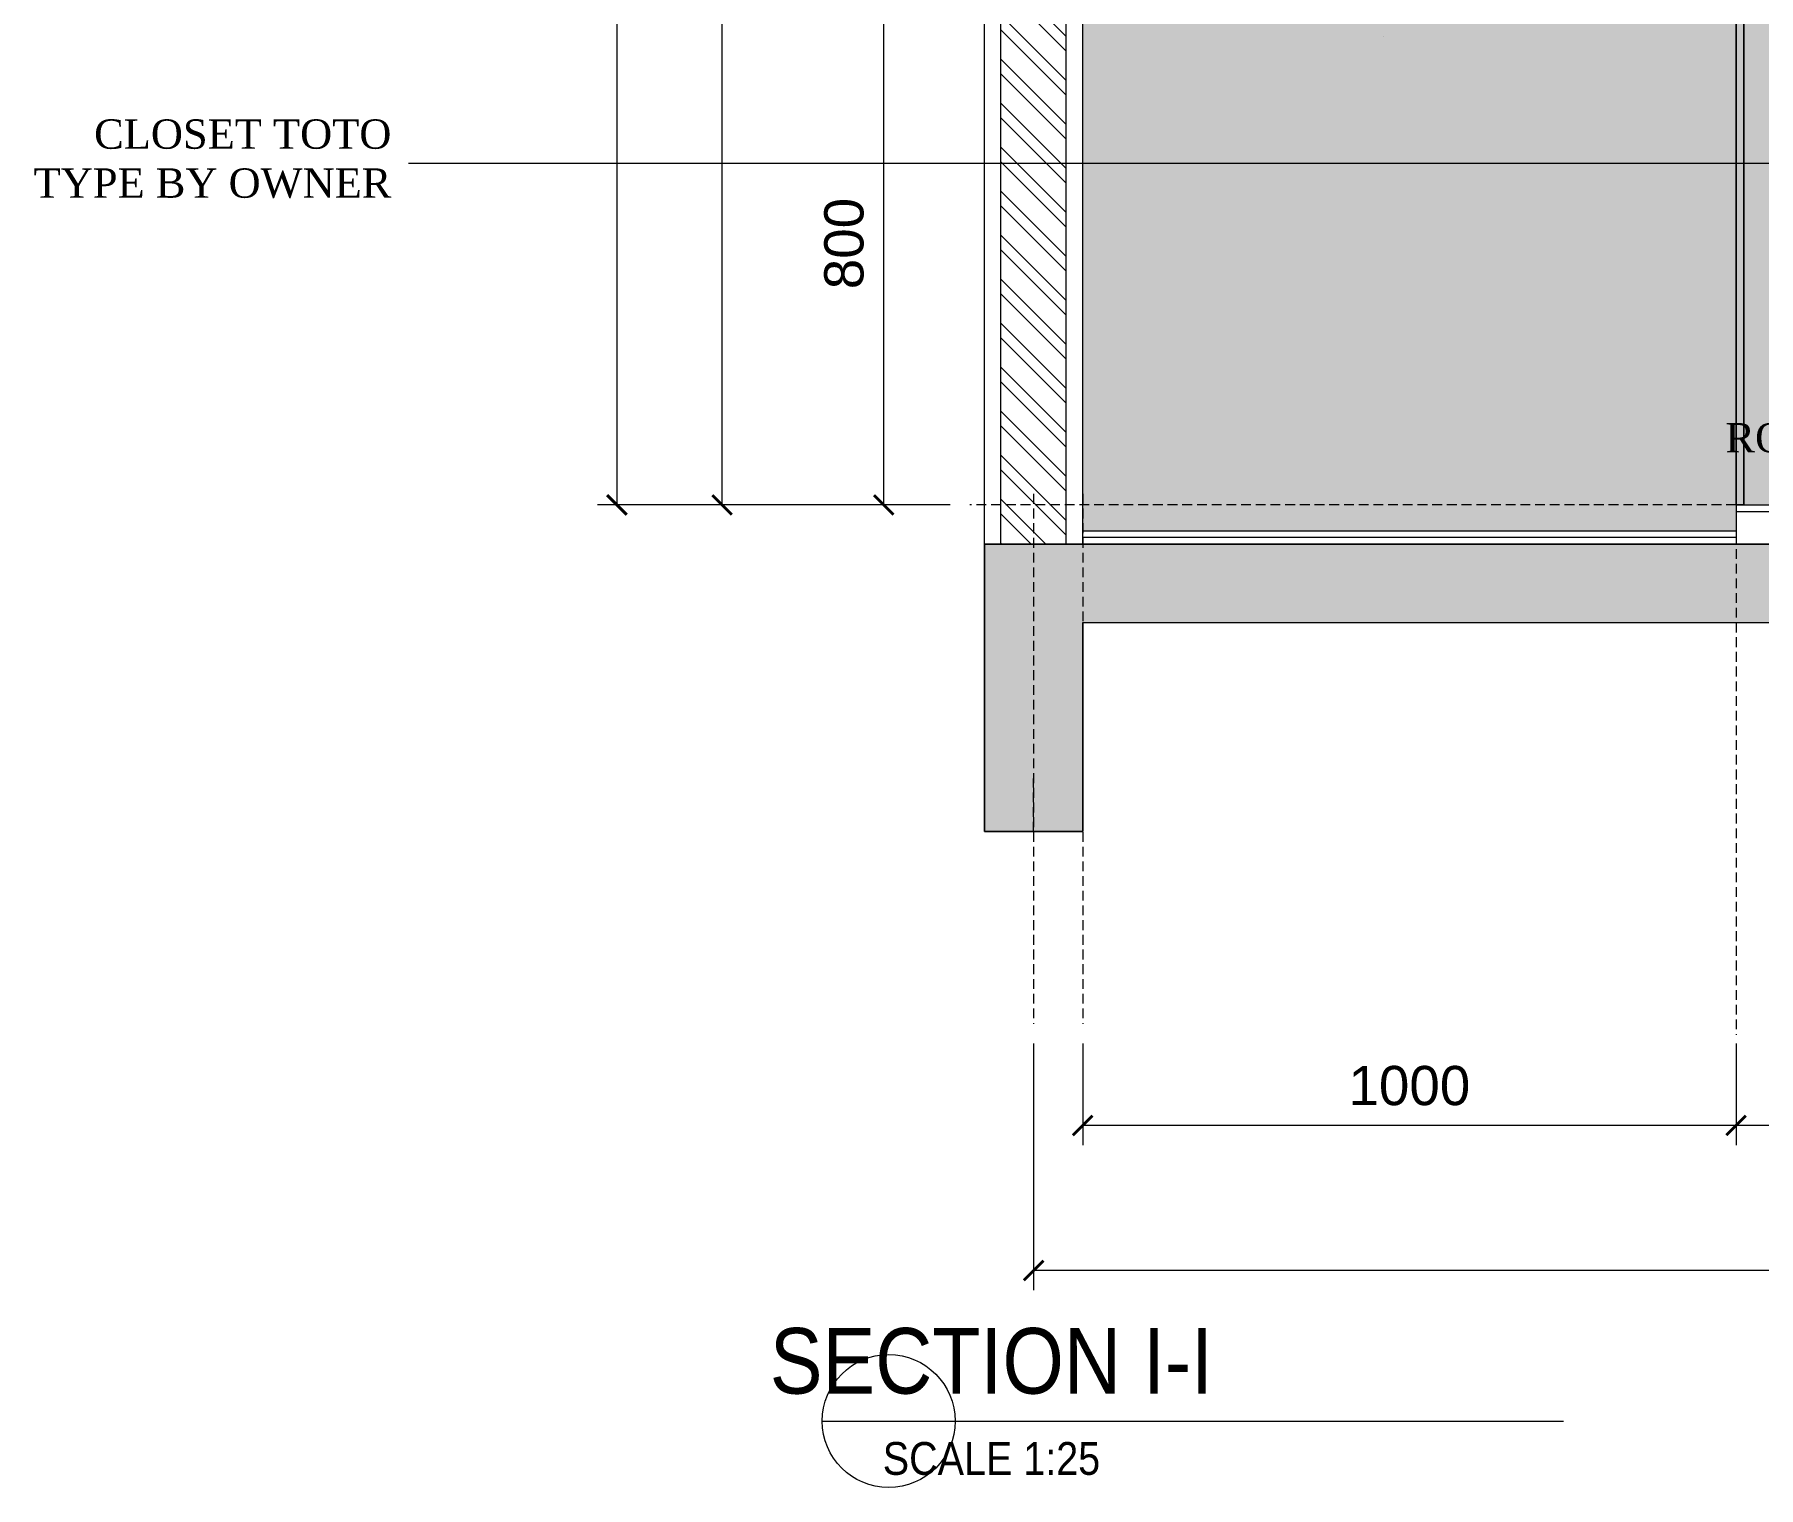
# Model space of a CAD drawing. Header units: millimetres. Extents: x 7371 to 278338, y -43753 to 35464.
# Drawn here: x 266156 to 268794, y -1890 to 334 of the extents above; entities that cross this region are included whole.
import ezdxf

# ---------------------------------------------------------------- set-up
doc = ezdxf.new("R2010")
doc.units = ezdxf.units.MM
doc.header["$MEASUREMENT"] = 0
doc.linetypes.add('CENTER', pattern=[50.8, 31.75, -6.35, 6.35, -6.35])
doc.linetypes.add('HIDDEN2', pattern=[0.1875, 0.125, -0.0625])
doc.layers.get('DEFPOINTS').update_dxf_attribs({"lineweight": 18})
for name, color, linetype, lineweight in [('0.05', 252, 'Continuous', 5), ('28-Arsiran', 252, 'Continuous', 5), ('8', 8, 'Continuous', 5), ('Arsir', 251, 'Continuous', 5), ('AS', 8, 'HIDDEN2', 5), ('DIM', 1, 'Continuous', 5), ('DINDING', 1, 'Continuous', 20), ('l1', 5, 'Continuous', 5), ('PIPA AIR BERSIH', 5, 'CENTER', 5)]:
    doc.layers.add(name, color=color, linetype=linetype, lineweight=lineweight)
doc.layers.add('TEXT', color=4, linetype='Continuous')
doc.styles.add('40', font='arial.ttf', dxfattribs={"width": 0.9, "height": 100})
doc.styles.get("Standard").update_dxf_attribs({"font": 'arial.ttf'})
doc.styles.add('style1', font='times.ttf', dxfattribs={"height": 0.15})
doc.dimstyles.new('30 baru', dxfattribs={"dimtxt": 0.2, "dimasz": 0.1, "dimexe": 0.1, "dimexo": 0.1, "dimgap": 0.1, "dimtad": 1, "dimtoh": 1, "dimdec": 0, "dimlfac": 300, "dimtxsty": 'Standard', "dimblk": 'ARCHTICK', "dimcen": 0.1, "dimclrd": 1, "dimclre": 1, "dimclrt": 4, "dimadec": 0, "dimazin": 0, "dimtfac": 1, "dimtdec": 0, "dimtix": 1, "dimtmove": 0, "dimatfit": 3, "dimfxl": 1, "dimlwd": 5, "dimlwe": 5, "dimarcsym": 0})

# ---------------------------------------------------------------- blocks, each defined once
blk = doc.blocks.new('A$C6fa77c05')
at = {"layer": '0.05'}
blk.add_lwpolyline([(0, -0.2755), (0, -0.2755)], dxfattribs=at)
blk = doc.blocks.new('_ArchTick')
at = {"color": 0, "linetype": 'ByBlock', "const_width": 0.15}
blk.add_lwpolyline([(-0.5, -0.5), (0.5, 0.5)], dxfattribs=at)
blk = doc.blocks.new('*D241')
at = {"color": 1, "lineweight": 5, "transparency": 16777216}
for p, q in [((127639.9495, -887.1341), (127639.9495, -888.3917)), ((127650.2661, -887.1341), (127650.2661, -888.3917)), ((127650.2661, -888.2917), (127639.9495, -888.2917))]:
    blk.add_line(p, q, dxfattribs=at)
at = {"layer": 'DEFPOINTS', "color": 0, "transparency": 16777216}
for p in [(127639.9495, -887.0341), (127650.2661, -887.0341), (127639.9495, -888.2917)]:
    blk.add_point(p, dxfattribs=at)
at = {"color": 1, "lineweight": 5, "transparency": 16777216, "xscale": 0.1, "yscale": 0.1, "zscale": 0.1, "rotation": 180}
blk.add_blockref('_ArchTick', (127639.9495, -888.2917), dxfattribs=at)
at = {"color": 1, "lineweight": 5, "transparency": 16777216, "xscale": 0.1, "yscale": 0.1, "zscale": 0.1}
blk.add_blockref('_ArchTick', (127650.2661, -888.2917), dxfattribs=at)
at = {"color": 4, "transparency": 16777216, "insert": (127645.1078, -888.0895), "char_height": 0.2, "attachment_point": 5}
blk.add_mtext('3095', dxfattribs=at)
blk = doc.blocks.new('*D243')
at = {"color": 1, "lineweight": 5, "transparency": 16777216}
for p, q in [((127643.5328, -887.1341), (127643.5328, -887.6519)), ((127647.0161, -887.1341), (127647.0161, -887.6519)), ((127647.0161, -887.5519), (127643.5328, -887.5519))]:
    blk.add_line(p, q, dxfattribs=at)
at = {"layer": 'DEFPOINTS', "color": 0, "transparency": 16777216}
for p in [(127643.5328, -887.0341), (127647.0161, -887.0341), (127643.5328, -887.5519)]:
    blk.add_point(p, dxfattribs=at)
at = {"color": 1, "lineweight": 5, "transparency": 16777216, "xscale": 0.1, "yscale": 0.1, "zscale": 0.1, "rotation": 180}
blk.add_blockref('_ArchTick', (127643.5328, -887.5519), dxfattribs=at)
at = {"color": 1, "lineweight": 5, "transparency": 16777216, "xscale": 0.1, "yscale": 0.1, "zscale": 0.1}
blk.add_blockref('_ArchTick', (127647.0161, -887.5519), dxfattribs=at)
at = {"color": 4, "transparency": 16777216, "insert": (127645.2745, -887.3498), "char_height": 0.2, "attachment_point": 5}
blk.add_mtext('1045', dxfattribs=at)
blk = doc.blocks.new('*D244')
at = {"color": 1, "lineweight": 5, "transparency": 16777216}
for p, q in [((127640.1995, -887.1341), (127640.1995, -887.6519)), ((127643.5328, -887.1341), (127643.5328, -887.6519)), ((127643.5328, -887.5519), (127640.1995, -887.5519))]:
    blk.add_line(p, q, dxfattribs=at)
at = {"layer": 'DEFPOINTS', "color": 0, "transparency": 16777216}
for p in [(127640.1995, -887.0341), (127643.5328, -887.0341), (127640.1995, -887.5519)]:
    blk.add_point(p, dxfattribs=at)
at = {"color": 1, "lineweight": 5, "transparency": 16777216, "xscale": 0.1, "yscale": 0.1, "zscale": 0.1, "rotation": 180}
blk.add_blockref('_ArchTick', (127640.1995, -887.5519), dxfattribs=at)
at = {"color": 1, "lineweight": 5, "transparency": 16777216, "xscale": 0.1, "yscale": 0.1, "zscale": 0.1}
blk.add_blockref('_ArchTick', (127643.5328, -887.5519), dxfattribs=at)
at = {"color": 4, "transparency": 16777216, "insert": (127641.8661, -887.3498), "char_height": 0.2, "attachment_point": 5}
blk.add_mtext('1000', dxfattribs=at)
blk = doc.blocks.new('*D199')
at = {"color": 1, "lineweight": 5, "transparency": 16777216}
for p, q in [((127639.5238, -881.7196), (127639.0847, -881.7196)), ((127639.1847, -884.3863), (127639.1847, -881.7196)), ((127639.5238, -884.3863), (127639.0847, -884.3863))]:
    blk.add_line(p, q, dxfattribs=at)
at = {"layer": 'DEFPOINTS', "color": 0, "transparency": 16777216}
for p in [(127639.1847, -881.7196), (127639.6238, -881.7196), (127639.6238, -884.3863)]:
    blk.add_point(p, dxfattribs=at)
at = {"color": 1, "lineweight": 5, "transparency": 16777216, "xscale": 0.1, "yscale": 0.1, "zscale": 0.1}
for p, rotation in [((127639.1847, -881.7196), 90), ((127639.1847, -884.3863), 270)]:
    blk.add_blockref('_ArchTick', p, dxfattribs=dict(at, rotation=rotation))
at = {"color": 4, "transparency": 16777216, "insert": (127638.9826, -883.0529), "char_height": 0.2, "attachment_point": 5, "rotation": 90}
blk.add_mtext('800', dxfattribs=at)
blk = doc.blocks.new('*D200')
at = {"color": 1, "lineweight": 5, "transparency": 16777216}
for p, q in [((127639.3323, -877.7196), (127638.2601, -877.7196)), ((127638.3601, -884.3863), (127638.3601, -877.7196)), ((127639.5238, -884.3863), (127638.2601, -884.3863))]:
    blk.add_line(p, q, dxfattribs=at)
at = {"layer": 'DEFPOINTS', "color": 0, "transparency": 16777216}
for p in [(127638.3601, -877.7196), (127639.4323, -877.7196), (127639.6238, -884.3863)]:
    blk.add_point(p, dxfattribs=at)
at = {"color": 1, "lineweight": 5, "transparency": 16777216, "xscale": 0.1, "yscale": 0.1, "zscale": 0.1}
for p, rotation in [((127638.3601, -877.7196), 90), ((127638.3601, -884.3863), 270)]:
    blk.add_blockref('_ArchTick', p, dxfattribs=dict(at, rotation=rotation))
at = {"color": 4, "transparency": 16777216, "insert": (127638.158, -881.053), "char_height": 0.2, "attachment_point": 5, "rotation": 90}
blk.add_mtext('2000', dxfattribs=at)
blk = doc.blocks.new('*D245')
at = {"color": 1, "lineweight": 5, "transparency": 16777216}
for p, q in [((127638.8877, -874.3863), (127637.7236, -874.3863)), ((127637.8236, -874.3863), (127637.8236, -884.3863)), ((127638.8877, -884.3863), (127637.7236, -884.3863))]:
    blk.add_line(p, q, dxfattribs=at)
at = {"layer": 'DEFPOINTS', "color": 0, "transparency": 16777216}
for p in [(127638.9877, -874.3863), (127637.8236, -884.3863), (127638.9877, -884.3863)]:
    blk.add_point(p, dxfattribs=at)
at = {"color": 1, "lineweight": 5, "transparency": 16777216, "xscale": 0.1, "yscale": 0.1, "zscale": 0.1}
for p, rotation in [((127637.8236, -874.3863), 90), ((127637.8236, -884.3863), 270)]:
    blk.add_blockref('_ArchTick', p, dxfattribs=dict(at, rotation=rotation))
at = {"color": 4, "transparency": 16777216, "insert": (127637.6215, -879.3863), "char_height": 0.2, "attachment_point": 5, "rotation": 90}
blk.add_mtext('3000', dxfattribs=at)
blk = doc.blocks.new('dsdsdsdsd')
h = blk.add_hatch()
h.set_pattern_fill('DOTS', color=8, scale=0.05)
h.set_pattern_definition([(0, (127803.66642, -997.38924), (0.0396875, 0.079375), [0, -0.079375])])
h.paths.add_polyline_path([(127650.0161, -874.3863), (127650.0161, -878.553), (127647.0161, -878.553), (127647.0161, -884.3863), (127645.5997, -884.3863), (127645.7266, -883.7505), (127645.9826, -883.315), (127645.9666, -882.7988), (127645.9228, -881.9125), (127645.9099, -881.8132), (127645.254, -881.7364), (127645.0555, -881.7364), (127644.4619, -881.8019), (127644.4305, -881.8216), (127644.4318, -881.8898), (127644.3837, -882.8491), (127644.3632, -883.2772), (127644.4761, -883.5052), (127644.629, -883.7588), (127644.7785, -884.3863), (127643.5328, -884.3863), (127643.5328, -884.5196), (127640.1995, -884.5196), (127640.1995, -874.3863)])
h = blk.add_hatch(color=8)
h.dxf.hatch_style = 1
h.paths.add_polyline_path([(127643.5728, -884.3863), (127643.5328, -884.3863), (127643.5328, -877.7196), (127643.5728, -877.7196)])
at = {"layer": '28-Arsiran'}
h = blk.add_hatch(dxfattribs=at)
h.set_pattern_fill('ANSI32', color=256, scale=0.016667, angle=90)
h.set_pattern_definition([(135, (127718.41433, -1035.57211), (-0.1122532, -0.1122532), []), (135, (127718.41433, -1035.49727), (-0.1122532, -0.1122532), [])])
h.paths.add_polyline_path([(127639.7828, -872.8982), (127640.1161, -872.8982), (127640.1161, -884.5863), (127639.7828, -884.5863)])
at = {"layer": 'DIM', "true_color": 0x636466}
h = blk.add_hatch(dxfattribs=at)
h.set_pattern_fill('AR-CONC', color=251, scale=0.000666667, angle=45)
h.set_pattern_definition([(95, (127718.41433, -1035.57211), (0.093396434, 0.07836892), [0.0127, -0.1397]), (40, (127718.41433, -1035.57211), (-0.10667897, 0.07345115), [0.01016, -0.11176039]), (145.451445, (127718.42211, -1035.56558), (-0.01328253, 0.15182007), [0.01079334, -0.11872683]), (91.1842, (127718.39038, -1035.54816), (0.14760683, 0.10796894), [0.01905, -0.20955]), (141.63556, (127718.40268, -1035.53916), (-0.00472441, 0.22855118), [0.01619002, -0.1780904]), (36.18415, (127718.39038, -1035.54816), (-0.00472441, 0.22855118), [0.01523998, -0.16763982]), (66, (127718.40834, -1035.54217), (0.119679986, 0.02326343), [0.0127, -0.1397]), (11, (127718.40834, -1035.54217), (-0.05769328, 0.1159608), [0.01016, -0.11176]), (116.451445, (127718.41831, -1035.54024), (0.0619867, 0.13922423), [0.01079334, -0.118726625]), (82.5, (127718.414327, -1035.57211), (-0.038403646, 0.041315609), [0, -0.110405333, 0, -0.113453333, 0, -0.112183333]), (52.5, (127718.41433, -1035.57211), (-0.015726485, 0.078724667), [0, -0.064685333, 0, -0.107865333, 0, -0.042756667]), (12.5, (127718.387626, -1035.59881), (0.066618575, 0.061217464), [0, -0.042333333, 0, -0.13208, 0, -0.17526]), (2.5, (127718.37565, -1035.61078), (0.057842603, 0.08181493), [0, -0.055033333, 0, -0.087714667, 0, -0.12446])])
h.paths.add_polyline_path([(127640.1995, -886.053), (127640.1995, -884.9863), (127650.0161, -884.9863), (127650.0161, -886.053), (127650.5161, -886.053), (127650.5161, -884.5863), (127639.6995, -884.5863), (127639.6995, -886.053)])
for p, q in [((127643.5328, -877.7196), (127643.5328, -884.3863)), ((127643.5728, -877.7196), (127643.5728, -884.3863)), ((127643.5728, -884.3863), (127643.5728, -877.7196)), ((127643.5328, -884.3863), (127650.0161, -884.3863)), ((127643.5328, -884.3863), (127643.5328, -884.553)), ((127643.5328, -884.5196), (127640.1995, -884.5196)), ((127639.6995, -886.053), (127639.6995, -884.5863)), ((127639.6995, -884.5863), (127650.5161, -884.5863)), ((127640.1995, -884.9863), (127640.1995, -886.053)), ((127640.1995, -884.9863), (127650.0161, -884.9863)), ((127640.1995, -886.053), (127639.6995, -886.053))]:
    blk.add_line(p, q)
blk.add_lwpolyline([(127643.5728, -884.3863), (127643.5328, -884.3863), (127643.5328, -877.7196), (127643.5728, -877.7196)], close=True)
blk.add_lwpolyline([(127640.1995, -886.053), (127640.1995, -884.9863), (127650.0161, -884.9863), (127650.0161, -886.053), (127650.5161, -886.053), (127650.5161, -884.5863), (127639.6995, -884.5863), (127639.6995, -886.053), (127640.1995, -886.053)])
at = {"layer": '8'}
for p, q in [((127639.7828, -884.5863), (127639.7828, -872.8982)), ((127640.1161, -884.5863), (127640.1161, -872.8982))]:
    blk.add_line(p, q, dxfattribs=at)
at = {"layer": 'Arsir'}
for p, q in [((127645.176, -882.6453), (127636.7604, -882.6453)), ((127643.5328, -884.4196), (127650.0161, -884.4196)), ((127643.5328, -884.553), (127640.1995, -884.553))]:
    blk.add_line(p, q, dxfattribs=at)
at = {"layer": 'AS', "ltscale": 0.4}
for p, q in [((127639.9495, -884.33), (127639.9495, -887.0341)), ((127640.1995, -884.33), (127640.1995, -887.0341)), ((127643.5328, -884.3863), (127639.6238, -884.3863)), ((127643.5328, -884.3863), (127643.5328, -887.0903)), ((127639.9495, -886.053), (127639.9495, -885.7828)), ((127640.1995, -886.053), (127640.1995, -885.7828))]:
    blk.add_line(p, q, dxfattribs=at)
at = {"layer": 'DINDING'}
for p, q in [((127639.6995, -884.5863), (127639.6995, -872.8982)), ((127640.1995, -884.5863), (127640.1995, -872.8982))]:
    blk.add_line(p, q, dxfattribs=at)
at = {"layer": 'l1'}
blk.add_line((127638.8707, -889.0601), (127642.6521, -889.0601), dxfattribs=at)
blk.add_circle((127639.2098, -889.0601), 0.3391, dxfattribs=at)
at = {"layer": '8', "transparency": 33554687, "xscale": -1}
blk.add_blockref('A$C6fa77c05', (127641.7366, -881.7196), dxfattribs=at)
at = {"layer": 'DIM', "attachment_point": 5, "style": '40'}
for s, insert, char_height in [('\\pxql;{\\fCentury Gothic|b0|i0|c0|p34;SECTION I-I}', (127639.7342, -888.7551), 0.334877), ('\\pxql;{\\fCentury Gothic|b0|i0|c0|p34;SCALE 1:25}', (127639.7342, -889.2519), 0.167438)]:
    blk.add_mtext(s, dxfattribs=dict(at, insert=insert, char_height=char_height))
at = {"layer": 'TEXT', "char_height": 0.15, "width": 3.201421, "attachment_point": 5, "style": 'style1'}
for s, insert in [('\\pxqr;CLOSET TOTO\\PTYPE BY OWNER', (127635.0723, -882.621)), ('\\A1;ROOFTOP BATHROOM PLAN\\P\\pxt3;FL +10.38', (127644.9954, -884.1703))]:
    blk.add_mtext(s, dxfattribs=dict(at, insert=insert))
for base, p1, p2, picture, middle in [((127637.8236, -884.3863), (127638.9877, -874.3863), (127638.9877, -884.3863), '*D245', (127637.6215, -879.3863)), ((127638.3601, -877.7196), (127639.6238, -884.3863), (127639.4323, -877.7196), '*D200', (127638.158, -881.053)), ((127639.1847, -881.7196), (127639.6238, -884.3863), (127639.6238, -881.7196), '*D199', (127638.9826, -883.0529))]:
    dim = blk.add_linear_dim(base=base, p1=p1, p2=p2, angle=90, dimstyle='30 baru')
    dim.commit()
    dim.dimension.update_dxf_attribs({"geometry": picture, "text_midpoint": middle})
for base, p1, p2, picture, middle in [((127639.9495, -888.2917), (127650.2661, -887.0341), (127639.9495, -887.0341), '*D241', (127645.1078, -888.0895)), ((127640.1995, -887.5519), (127643.5328, -887.0341), (127640.1995, -887.0341), '*D244', (127641.8661, -887.3498)), ((127643.5328, -887.5519), (127647.0161, -887.0341), (127643.5328, -887.0341), '*D243', (127645.2745, -887.3498))]:
    dim = blk.add_linear_dim(base=base, p1=p1, p2=p2, dimstyle='30 baru')
    dim.commit()
    dim.dimension.update_dxf_attribs({"geometry": picture, "text_midpoint": middle})

msp = doc.modelspace()

# ---------------------------------------------------------------- block references
at = {"layer": 'PIPA AIR BERSIH', "xscale": 300.0000059255024, "yscale": 300.0000059255024, "zscale": 300.0000059255024}
msp.add_blockref('dsdsdsdsd', (-38024300.5, 264929.8), dxfattribs=at)

doc.saveas('drawing.dxf')
